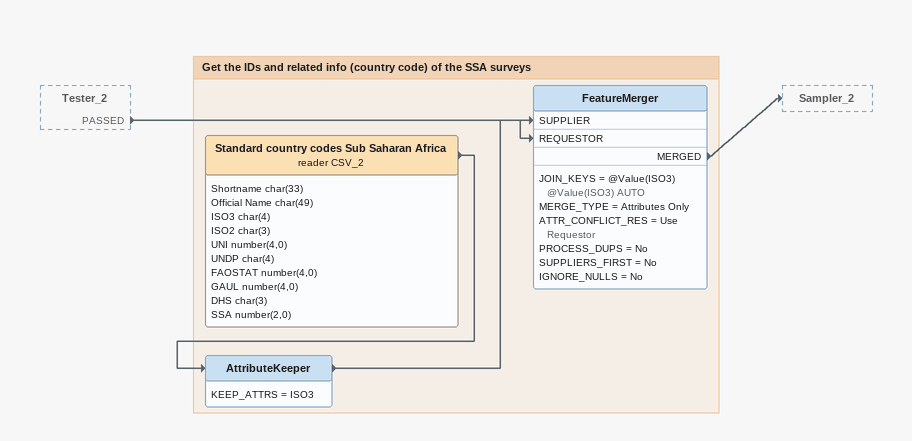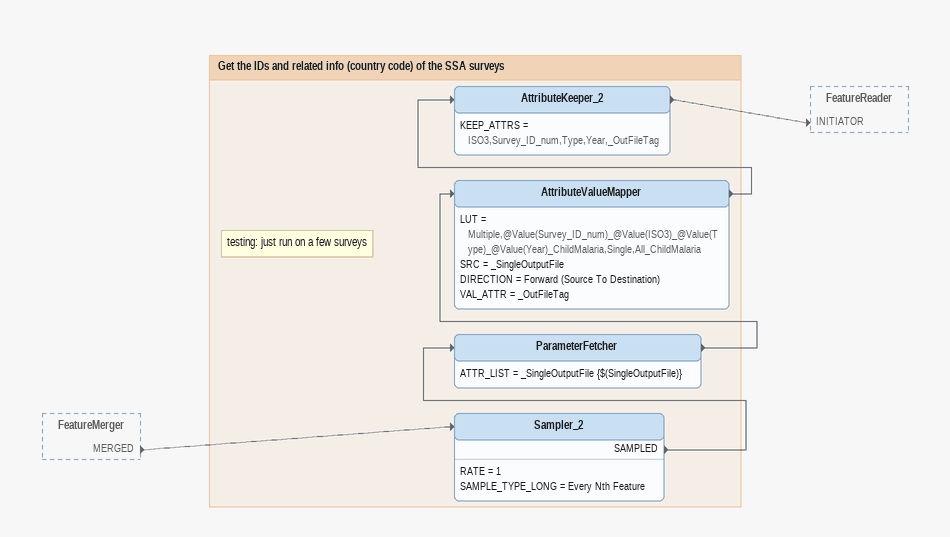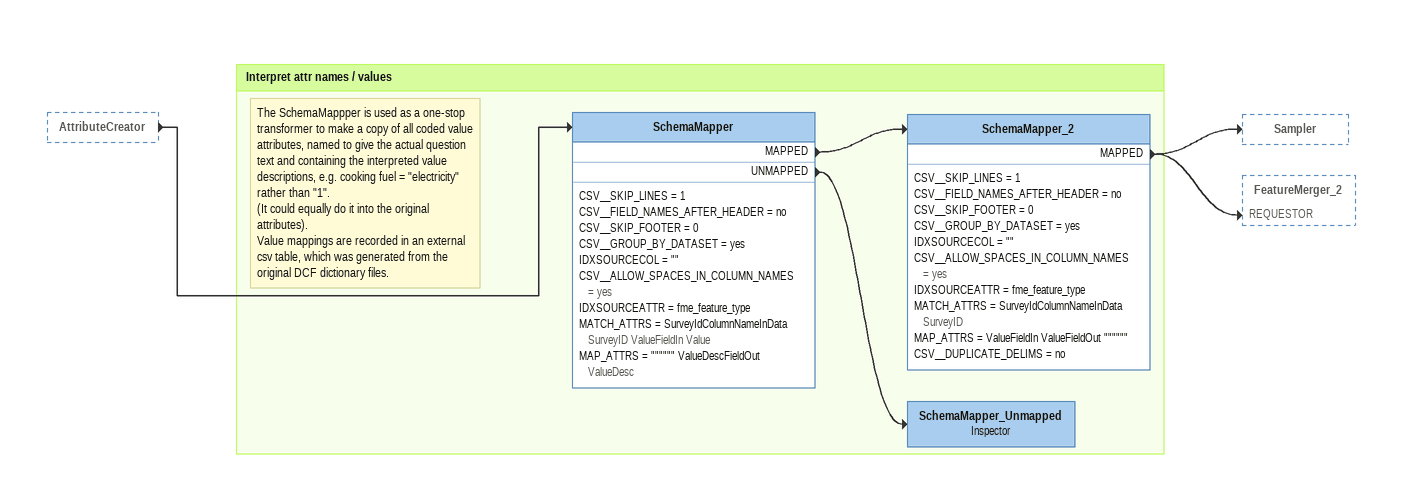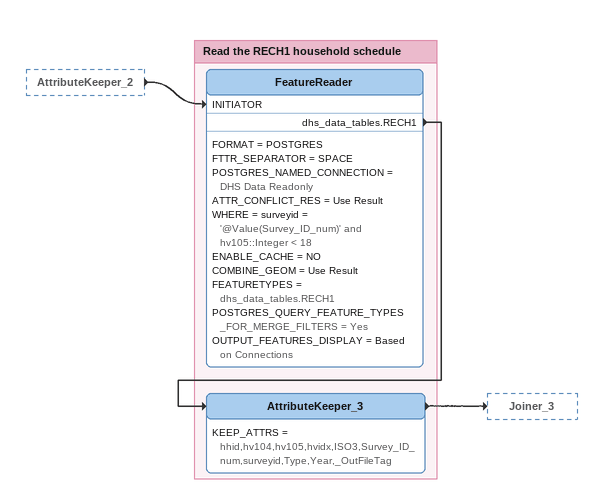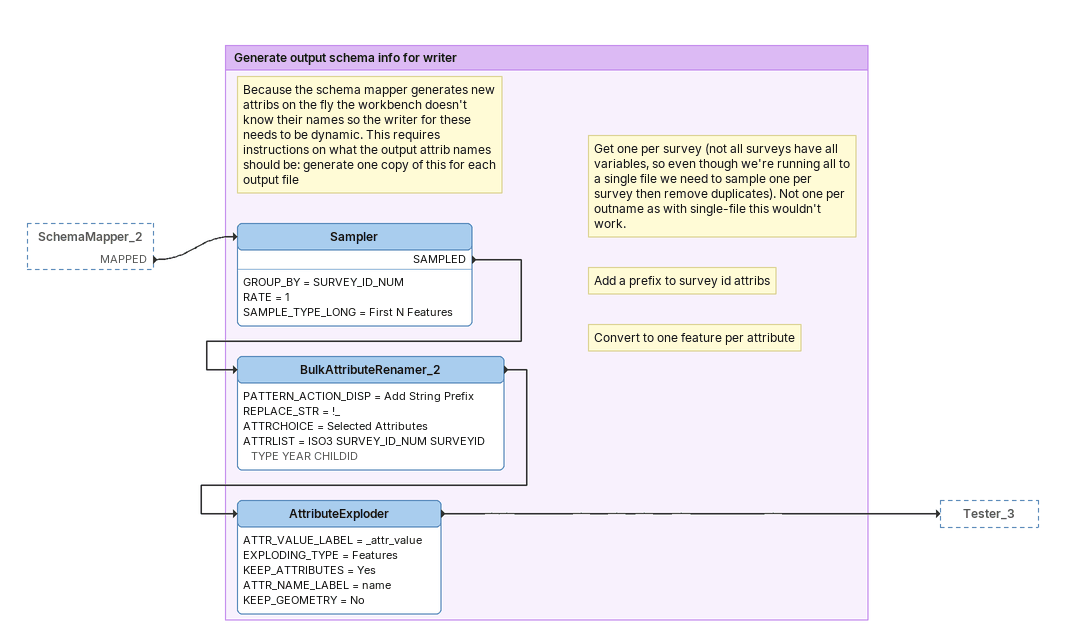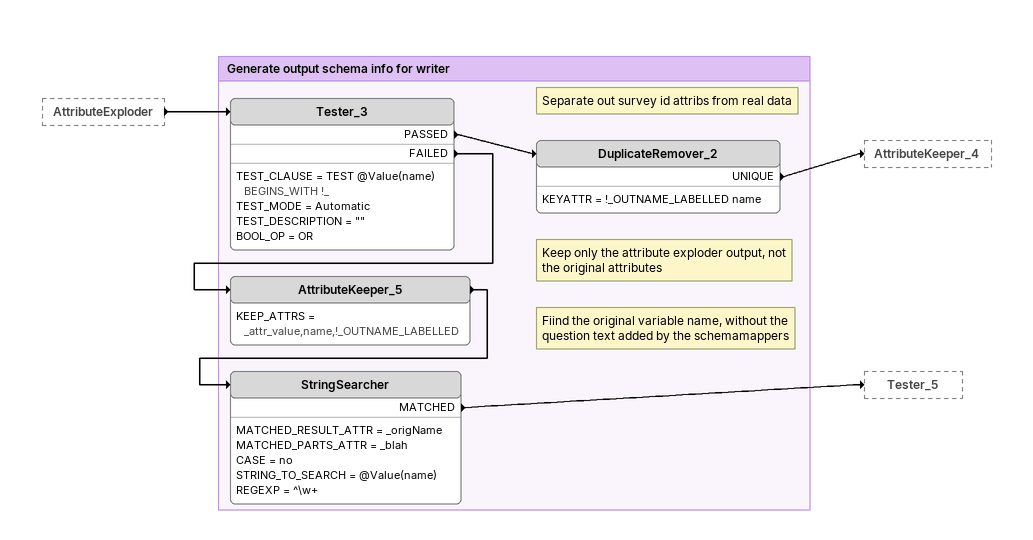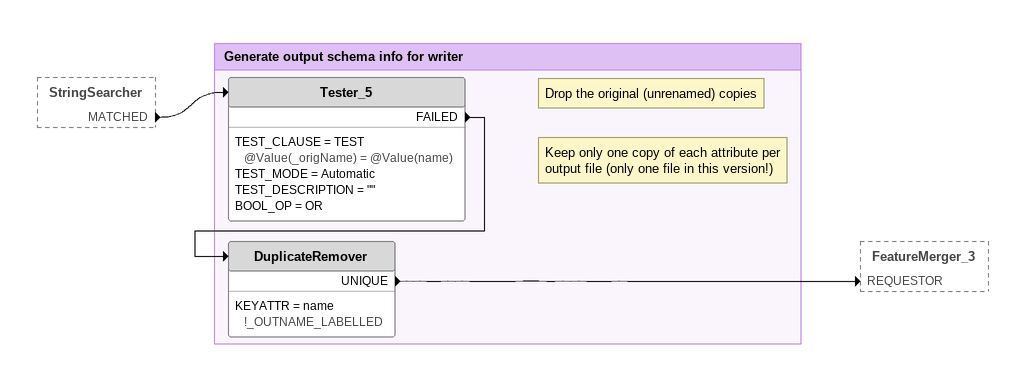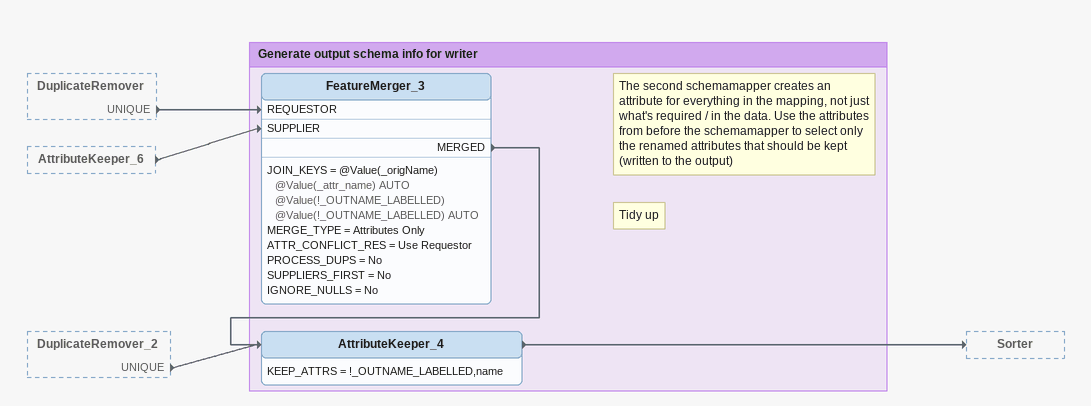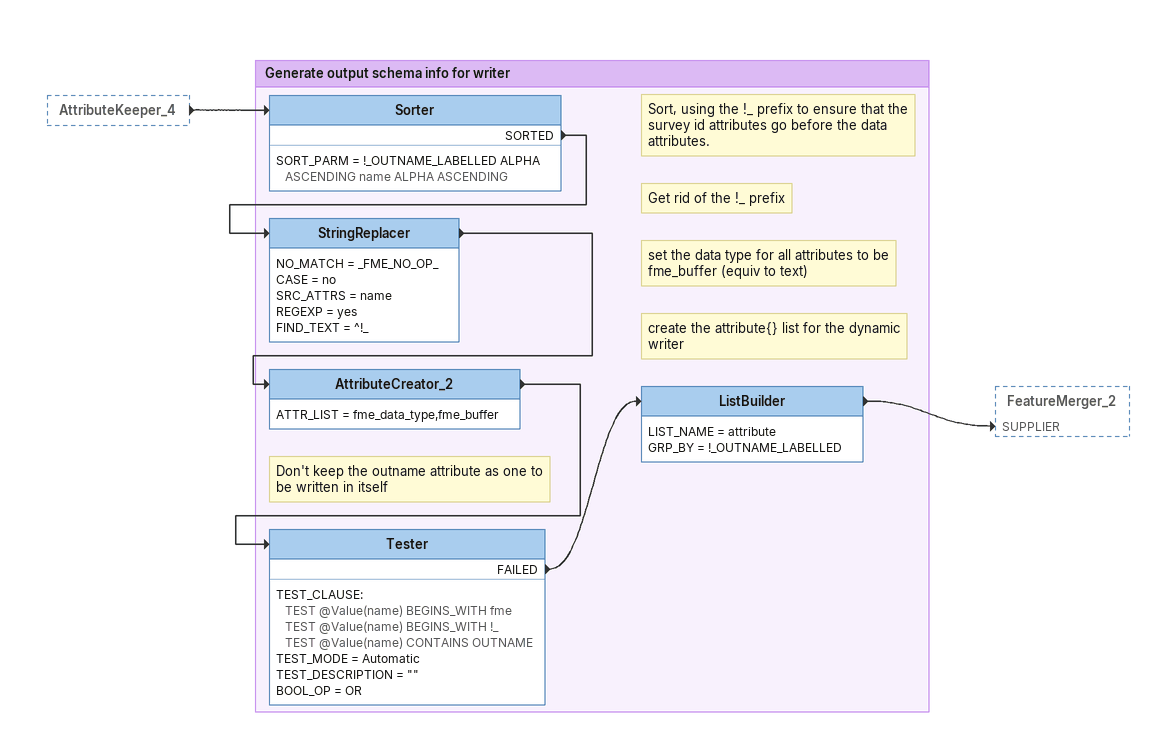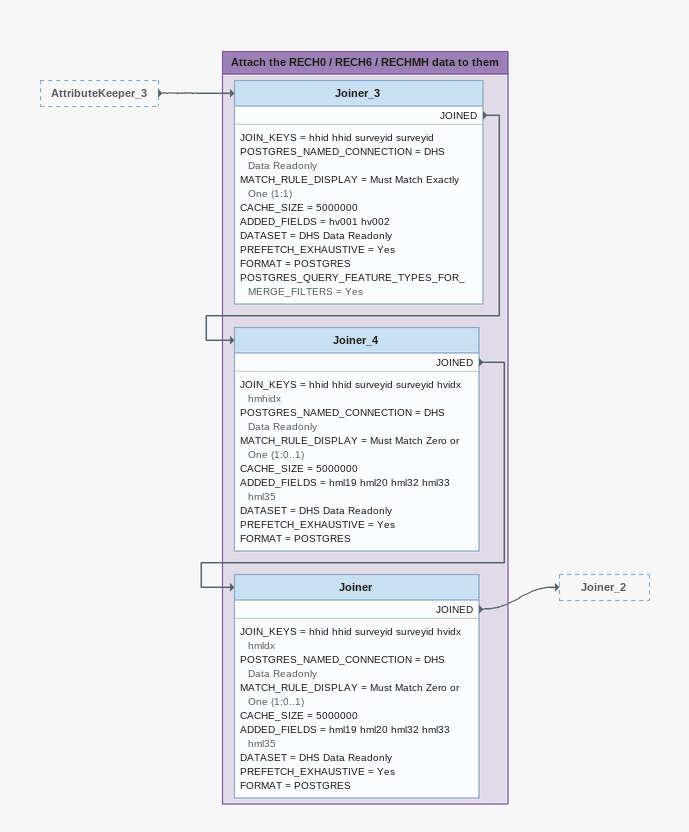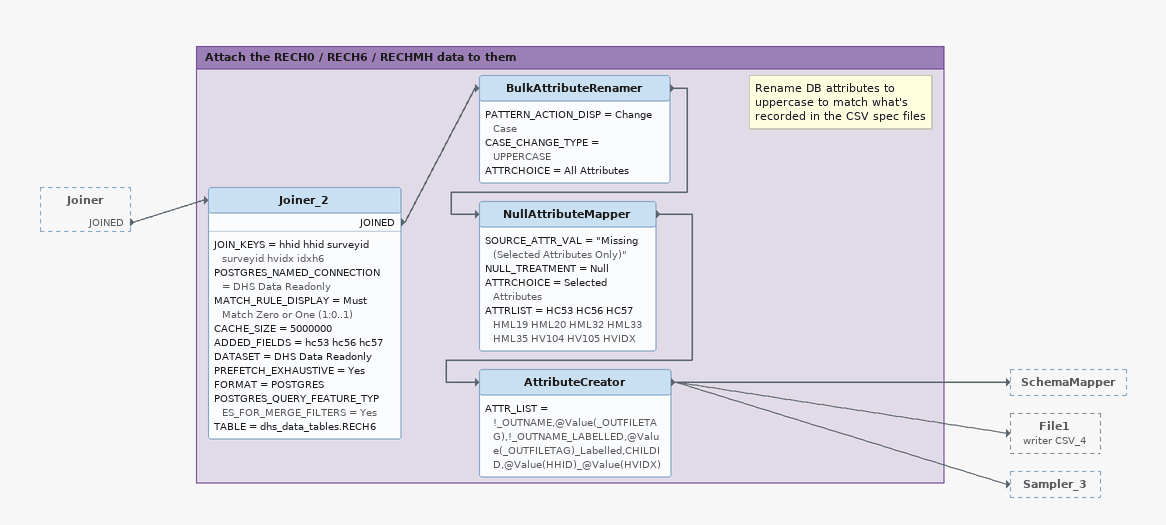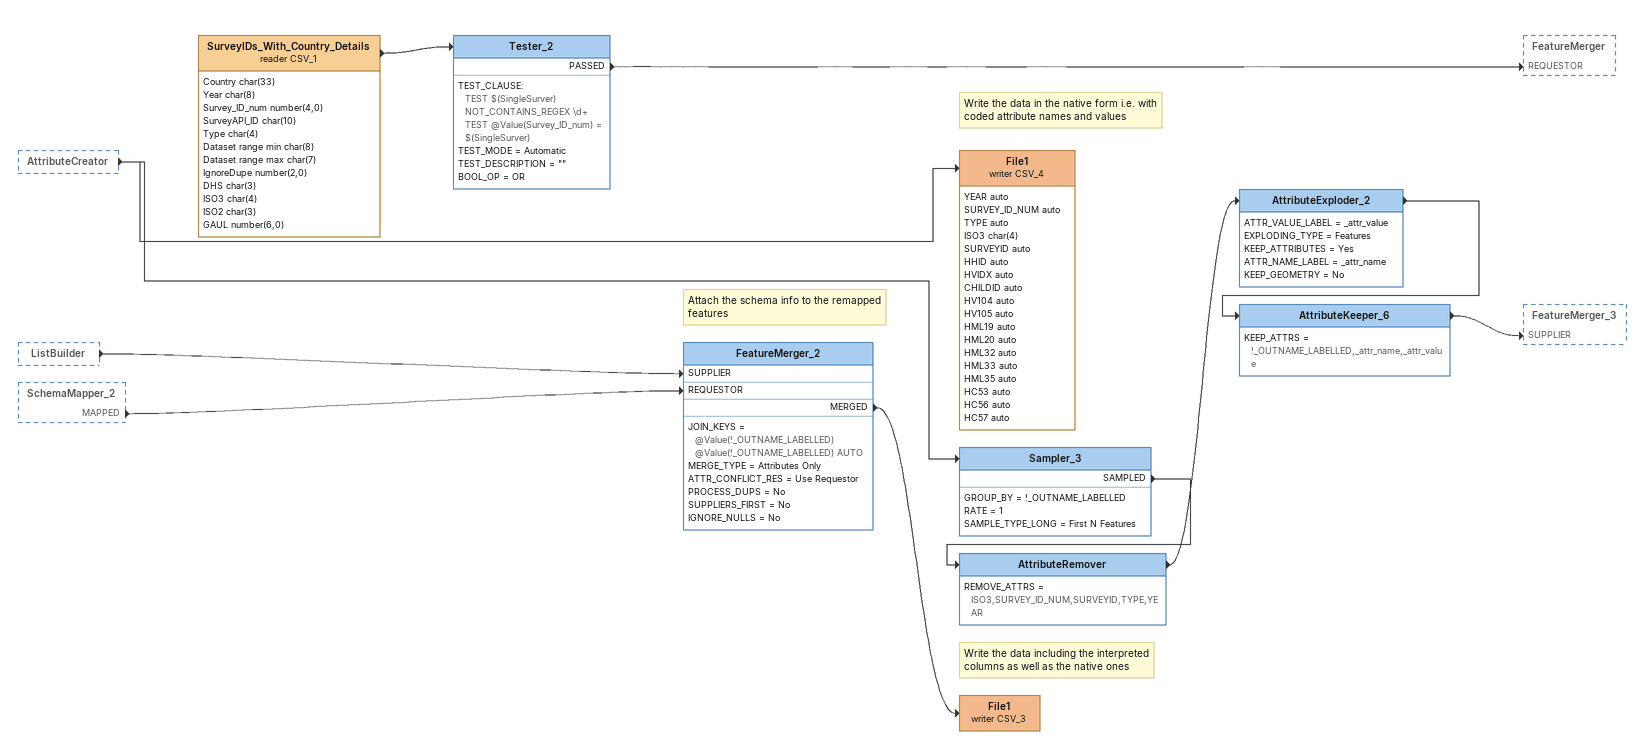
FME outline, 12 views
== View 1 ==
Tester_2 [outside]
    PASSED -> FeatureMerger [REQUESTOR]

Bookmark: Get the IDs and related info (country code) of the SSA surveys
Standard country codes Sub Saharan Africa (reader CSV_2)
    attributes: Shortname char(33), Official Name char(49), ISO3 char(4), ISO2 char(3), UNI number(4,0), UNDP char(4), FAOSTAT number(4,0), GAUL number(4,0), DHS char(3), SSA number(2,0)
    -> AttributeKeeper
AttributeKeeper
    KEEP_ATTRS = ISO3
    -> FeatureMerger [SUPPLIER]
FeatureMerger
    JOIN_KEYS = @Value(ISO3) @Value(ISO3) AUTO
    MERGE_TYPE = Attributes Only
    ATTR_CONFLICT_RES = Use Requestor
    PROCESS_DUPS = No
    SUPPLIERS_FIRST = No
    IGNORE_NULLS = No
    MERGED -> Sampler_2

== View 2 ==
FeatureMerger [outside]
    MERGED -> Sampler_2

Bookmark: Get the IDs and related info (country code) of the SSA surveys
Note: testing: just run on a few surveys
Sampler_2
    RATE = 1
    SAMPLE_TYPE_LONG = Every Nth Feature
    SAMPLED -> ParameterFetcher
ParameterFetcher
    ATTR_LIST = _SingleOutputFile {$(SingleOutputFile)}
    -> AttributeValueMapper
AttributeValueMapper
    LUT = Multiple,@Value(Survey_ID_num)_@Value(ISO3)_@Value(Type)_@Value(Year)_ChildMalaria,Single,All_ChildMalaria
    SRC = _SingleOutputFile
    DIRECTION = Forward (Source To Destination)
    VAL_ATTR = _OutFileTag
    -> AttributeKeeper_2
AttributeKeeper_2
    KEEP_ATTRS = ISO3,Survey_ID_num,Type,Year,_OutFileTag
    -> FeatureReader [INITIATOR]

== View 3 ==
AttributeCreator [outside]
    -> SchemaMapper

Bookmark: Interpret attr names / values
Note: The SchemaMappper is used as a one-stop transformer to make a copy of all coded value attributes, named to give the actual question text and containing the interpreted value descriptions, e.g. cooking fuel = "electricity" rather than "1". / (It could equally do it into the original attributes). / Value mappings are recorded in an external csv table, which was generated from the original DCF dictionary files.
SchemaMapper
    CSV__SKIP_LINES = 1
    CSV__FIELD_NAMES_AFTER_HEADER = no
    CSV__SKIP_FOOTER = 0
    CSV__GROUP_BY_DATASET = yes
    IDXSOURCECOL = ""
    CSV__ALLOW_SPACES_IN_COLUMN_NAMES = yes
    IDXSOURCEATTR = fme_feature_type
    MATCH_ATTRS = SurveyIdColumnNameInData SurveyID ValueFieldIn Value
    MAP_ATTRS = """""" ValueDescFieldOut ValueDesc
    MAPPED -> SchemaMapper_2
    UNMAPPED -> SchemaMapper_Unmapped
SchemaMapper_2
    CSV__SKIP_LINES = 1
    CSV__FIELD_NAMES_AFTER_HEADER = no
    CSV__SKIP_FOOTER = 0
    CSV__GROUP_BY_DATASET = yes
    IDXSOURCECOL = ""
    CSV__ALLOW_SPACES_IN_COLUMN_NAMES = yes
    IDXSOURCEATTR = fme_feature_type
    MATCH_ATTRS = SurveyIdColumnNameInData SurveyID
    MAP_ATTRS = ValueFieldIn ValueFieldOut """"""
    CSV__DUPLICATE_DELIMS = no
    MAPPED -> Sampler
    MAPPED -> FeatureMerger_2 [REQUESTOR]
SchemaMapper_Unmapped: Inspector

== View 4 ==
AttributeKeeper_2 [outside]
    -> FeatureReader [INITIATOR]

Bookmark: Read the RECH1 household schedule
FeatureReader
    FORMAT = POSTGRES
    FTTR_SEPARATOR = SPACE
    POSTGRES_NAMED_CONNECTION = DHS Data Readonly
    ATTR_CONFLICT_RES = Use Result
    WHERE = surveyid = '@Value(Survey_ID_num)' and hv105::Integer < 18
    ENABLE_CACHE = NO
    COMBINE_GEOM = Use Result
    FEATURETYPES = dhs_data_tables.RECH1
    POSTGRES_QUERY_FEATURE_TYPES_FOR_MERGE_FILTERS = Yes
    OUTPUT_FEATURES_DISPLAY = Based on Connections
    dhs_data_tables.RECH1 -> AttributeKeeper_3
AttributeKeeper_3
    KEEP_ATTRS = hhid,hv104,hv105,hvidx,ISO3,Survey_ID_num,surveyid,Type,Year,_OutFileTag
    -> Joiner_3

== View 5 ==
SchemaMapper_2 [outside]
    MAPPED -> Sampler

Bookmark: Generate output schema info for writer
Note: Because the schema mapper generates new attribs on the fly the workbench doesn't know their names so the writer for these needs to be dynamic. This requires instructions on what the output attrib names should be: generate one copy of this for each output file
Note: Get one per survey (not all surveys have all variables, so even though we're running all to a single file we need to sample one per survey then remove duplicates). Not one per outname as with single-file this wouldn't work.
Sampler
    GROUP_BY = SURVEY_ID_NUM
    RATE = 1
    SAMPLE_TYPE_LONG = First N Features
    SAMPLED -> BulkAttributeRenamer_2
Note: Add a prefix to survey id attribs
BulkAttributeRenamer_2
    PATTERN_ACTION_DISP = Add String Prefix
    REPLACE_STR = !_
    ATTRCHOICE = Selected Attributes
    ATTRLIST = ISO3 SURVEY_ID_NUM SURVEYID TYPE YEAR CHILDID
    -> AttributeExploder
Note: Convert to one feature per attribute
AttributeExploder
    ATTR_VALUE_LABEL = _attr_value
    EXPLODING_TYPE = Features
    KEEP_ATTRIBUTES = Yes
    ATTR_NAME_LABEL = name
    KEEP_GEOMETRY = No
    -> Tester_3

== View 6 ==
AttributeExploder [outside]
    -> Tester_3

Bookmark: Generate output schema info for writer
Note: Separate out survey id attribs from real data
Tester_3
    TEST_CLAUSE = TEST @Value(name) BEGINS_WITH !_
    TEST_MODE = Automatic
    TEST_DESCRIPTION = ""
    BOOL_OP = OR
    PASSED -> DuplicateRemover_2
    FAILED -> AttributeKeeper_5
DuplicateRemover_2
    KEYATTR = !_OUTNAME_LABELLED name
    UNIQUE -> AttributeKeeper_4
Note: Keep only the attribute exploder output, not the original attributes
AttributeKeeper_5
    KEEP_ATTRS = _attr_value,name,!_OUTNAME_LABELLED
    -> StringSearcher
Note: Fiind the original variable name, without the question text added by the schemamappers
StringSearcher
    MATCHED_RESULT_ATTR = _origName
    MATCHED_PARTS_ATTR = _blah
    CASE = no
    STRING_TO_SEARCH = @Value(name)
    REGEXP = ^\w+
    MATCHED -> Tester_5

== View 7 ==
StringSearcher [outside]
    MATCHED -> Tester_5

Bookmark: Generate output schema info for writer
Note: Drop the original (unrenamed) copies
Tester_5
    TEST_CLAUSE = TEST @Value(_origName) = @Value(name)
    TEST_MODE = Automatic
    TEST_DESCRIPTION = ""
    BOOL_OP = OR
    FAILED -> DuplicateRemover
Note: Keep only one copy of each attribute per output file (only one file in this version!)
DuplicateRemover
    KEYATTR = name !_OUTNAME_LABELLED
    UNIQUE -> FeatureMerger_3 [REQUESTOR]

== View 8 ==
DuplicateRemover [outside]
    UNIQUE -> FeatureMerger_3 [REQUESTOR]
AttributeKeeper_6 [outside]
    -> FeatureMerger_3 [SUPPLIER]
DuplicateRemover_2 [outside]
    UNIQUE -> AttributeKeeper_4

Bookmark: Generate output schema info for writer
Note: The second schemamapper creates an attribute for everything in the mapping, not just what's required / in the data. Use the attributes from before the schemamapper to select only the renamed attributes that should be kept (written to the output)
FeatureMerger_3
    JOIN_KEYS = @Value(_origName) @Value(_attr_name) AUTO @Value(!_OUTNAME_LABELLED) @Value(!_OUTNAME_LABELLED) AUTO
    MERGE_TYPE = Attributes Only
    ATTR_CONFLICT_RES = Use Requestor
    PROCESS_DUPS = No
    SUPPLIERS_FIRST = No
    IGNORE_NULLS = No
    MERGED -> AttributeKeeper_4
Note: Tidy up
AttributeKeeper_4
    KEEP_ATTRS = !_OUTNAME_LABELLED,name
    -> Sorter

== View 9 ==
AttributeKeeper_4 [outside]
    -> Sorter

Bookmark: Generate output schema info for writer
Note: Sort, using the !_ prefix to ensure that the survey id attributes go before the data attributes.
Sorter
    SORT_PARM = !_OUTNAME_LABELLED ALPHA ASCENDING name ALPHA ASCENDING
    SORTED -> StringReplacer
Note: Get rid of the !_ prefix
StringReplacer
    NO_MATCH = _FME_NO_OP_
    CASE = no
    SRC_ATTRS = name
    REGEXP = yes
    FIND_TEXT = ^!_
    -> AttributeCreator_2
Note: set the data type for all attributes to be fme_buffer (equiv to text)
AttributeCreator_2
    ATTR_LIST = fme_data_type,fme_buffer
    -> Tester
Note: Don't keep the outname attribute as one to be written in itself
Tester
    TEST_CLAUSE:
      TEST @Value(name) BEGINS_WITH fme
      TEST @Value(name) BEGINS_WITH !_
      TEST @Value(name) CONTAINS OUTNAME
    TEST_MODE = Automatic
    TEST_DESCRIPTION = ""
    BOOL_OP = OR
    FAILED -> ListBuilder
Note: create the attribute{} list for the dynamic writer
ListBuilder
    LIST_NAME = attribute
    GRP_BY = !_OUTNAME_LABELLED
    -> FeatureMerger_2 [SUPPLIER]

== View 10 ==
AttributeKeeper_3 [outside]
    -> Joiner_3

Bookmark: Attach the RECH0 / RECH6 / RECHMH data to them
Joiner_3
    JOIN_KEYS = hhid hhid surveyid surveyid
    POSTGRES_NAMED_CONNECTION = DHS Data Readonly
    MATCH_RULE_DISPLAY = Must Match Exactly One (1:1)
    CACHE_SIZE = 5000000
    ADDED_FIELDS = hv001 hv002
    DATASET = DHS Data Readonly
    PREFETCH_EXHAUSTIVE = Yes
    FORMAT = POSTGRES
    POSTGRES_QUERY_FEATURE_TYPES_FOR_MERGE_FILTERS = Yes
    JOINED -> Joiner_4
Joiner_4
    JOIN_KEYS = hhid hhid surveyid surveyid hvidx hmhidx
    POSTGRES_NAMED_CONNECTION = DHS Data Readonly
    MATCH_RULE_DISPLAY = Must Match Zero or One (1:0..1)
    CACHE_SIZE = 5000000
    ADDED_FIELDS = hml19 hml20 hml32 hml33 hml35
    DATASET = DHS Data Readonly
    PREFETCH_EXHAUSTIVE = Yes
    FORMAT = POSTGRES
    JOINED -> Joiner
Joiner
    JOIN_KEYS = hhid hhid surveyid surveyid hvidx hmldx
    POSTGRES_NAMED_CONNECTION = DHS Data Readonly
    MATCH_RULE_DISPLAY = Must Match Zero or One (1:0..1)
    CACHE_SIZE = 5000000
    ADDED_FIELDS = hml19 hml20 hml32 hml33 hml35
    DATASET = DHS Data Readonly
    PREFETCH_EXHAUSTIVE = Yes
    FORMAT = POSTGRES
    JOINED -> Joiner_2

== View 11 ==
Joiner [outside]
    JOINED -> Joiner_2

Bookmark: Attach the RECH0 / RECH6 / RECHMH data to them
Joiner_2
    JOIN_KEYS = hhid hhid surveyid surveyid hvidx idxh6
    POSTGRES_NAMED_CONNECTION = DHS Data Readonly
    MATCH_RULE_DISPLAY = Must Match Zero or One (1:0..1)
    CACHE_SIZE = 5000000
    ADDED_FIELDS = hc53 hc56 hc57
    DATASET = DHS Data Readonly
    PREFETCH_EXHAUSTIVE = Yes
    FORMAT = POSTGRES
    POSTGRES_QUERY_FEATURE_TYPES_FOR_MERGE_FILTERS = Yes
    TABLE = dhs_data_tables.RECH6
    JOINED -> BulkAttributeRenamer
Note: Rename DB attributes to uppercase to match what's recorded in the CSV spec files
BulkAttributeRenamer
    PATTERN_ACTION_DISP = Change Case
    CASE_CHANGE_TYPE = UPPERCASE
    ATTRCHOICE = All Attributes
    -> NullAttributeMapper
NullAttributeMapper
    SOURCE_ATTR_VAL = "Missing (Selected Attributes Only)"
    NULL_TREATMENT = Null
    ATTRCHOICE = Selected Attributes
    ATTRLIST = HC53 HC56 HC57 HML19 HML20 HML32 HML33 HML35 HV104 HV105 HVIDX
    -> AttributeCreator
AttributeCreator
    ATTR_LIST = !_OUTNAME,@Value(_OUTFILETAG),!_OUTNAME_LABELLED,@Value(_OUTFILETAG)_Labelled,CHILDID,@Value(HHID)_@Value(HVIDX)
    -> SchemaMapper
    -> File1 (writer CSV_4)
    -> Sampler_3

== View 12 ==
AttributeCreator [outside]
    -> File1 (writer CSV_4)
    -> Sampler_3
ListBuilder [outside]
    -> FeatureMerger_2 [SUPPLIER]
SchemaMapper_2 [outside]
    MAPPED -> FeatureMerger_2 [REQUESTOR]
SurveyIDs_With_Country_Details (reader CSV_1)
    attributes: Country char(33), Year char(8), Survey_ID_num number(4,0), SurveyAPI_ID char(10), Type char(4), Dataset range min char(8), Dataset range max char(7), IgnoreDupe number(2,0), DHS char(3), ISO3 char(4), ISO2 char(3), GAUL number(6,0)
    -> Tester_2
Tester_2
    TEST_CLAUSE:
      TEST $(SingleSurver) NOT_CONTAINS_REGEX \d+
      TEST @Value(Survey_ID_num) = $(SingleSurver)
    TEST_MODE = Automatic
    TEST_DESCRIPTION = ""
    BOOL_OP = OR
    PASSED -> FeatureMerger [REQUESTOR]
Note: Write the data in the native form i.e. with coded attribute names and values
File1 (writer CSV_4)
    attributes: YEAR auto, SURVEY_ID_NUM auto, TYPE auto, ISO3 char(4), SURVEYID auto, HHID auto, HVIDX auto, CHILDID auto, HV104 auto, HV105 auto, HML19 auto, HML20 auto, HML32 auto, HML33 auto, HML35 auto, HC53 auto, HC56 auto, HC57 auto
Sampler_3
    GROUP_BY = !_OUTNAME_LABELLED
    RATE = 1
    SAMPLE_TYPE_LONG = First N Features
    SAMPLED -> AttributeRemover
AttributeRemover
    REMOVE_ATTRS = ISO3,SURVEY_ID_NUM,SURVEYID,TYPE,YEAR
    -> AttributeExploder_2
AttributeExploder_2
    ATTR_VALUE_LABEL = _attr_value
    EXPLODING_TYPE = Features
    KEEP_ATTRIBUTES = Yes
    ATTR_NAME_LABEL = _attr_name
    KEEP_GEOMETRY = No
    -> AttributeKeeper_6
AttributeKeeper_6
    KEEP_ATTRS = !_OUTNAME_LABELLED,_attr_name,_attr_value
    -> FeatureMerger_3 [SUPPLIER]
Note: Attach the schema info to the remapped features
FeatureMerger_2
    JOIN_KEYS = @Value(!_OUTNAME_LABELLED) @Value(!_OUTNAME_LABELLED) AUTO
    MERGE_TYPE = Attributes Only
    ATTR_CONFLICT_RES = Use Requestor
    PROCESS_DUPS = No
    SUPPLIERS_FIRST = No
    IGNORE_NULLS = No
    MERGED -> File1 (writer CSV_3)
Note: Write the data including the interpreted columns as well as the native ones
File1 (writer CSV_3)
